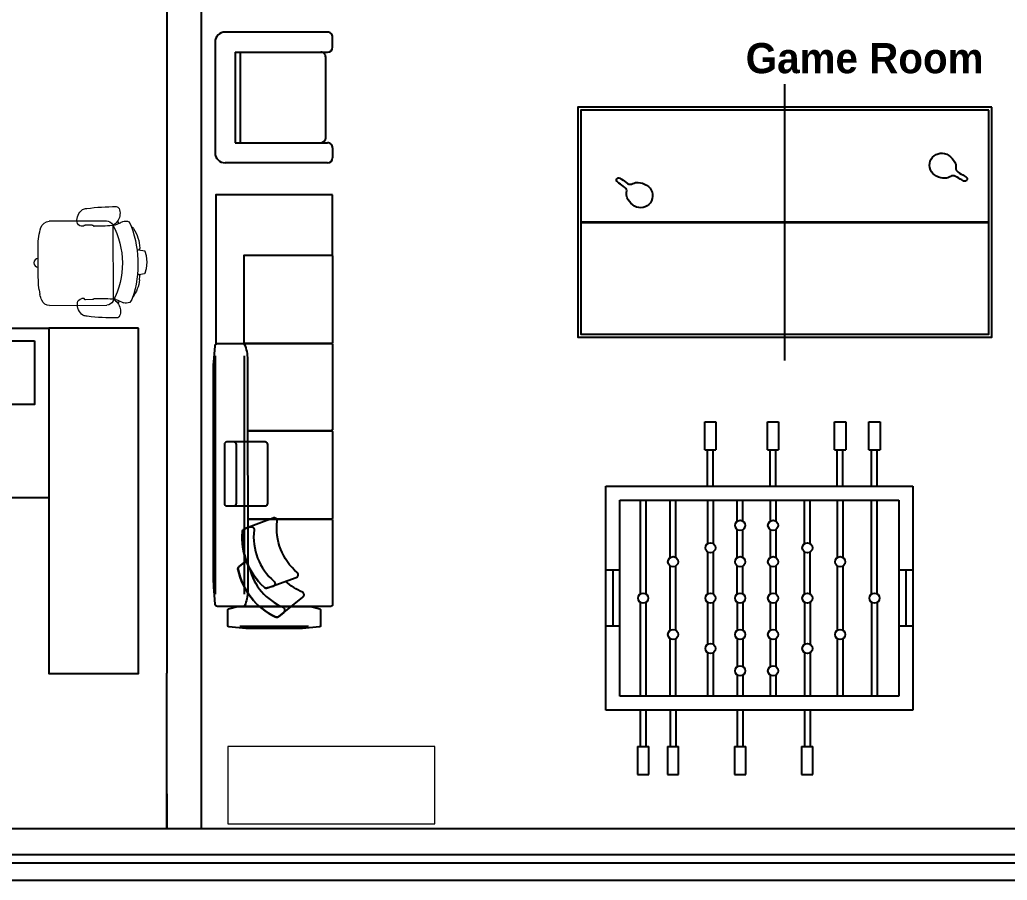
# Model space of a CAD drawing. Header units: inches. Extents: x 478327 to 492265, y -26791 to -22136.
# Drawn here: x 480597 to 480854.6, y -26311.4 to -26087.1 of the extents above; entities that cross this region are included whole.
import ezdxf

# ---------------------------------------------------------------- set-up
doc = ezdxf.new("R2010")
doc.units = ezdxf.units.IN
doc.header["$MEASUREMENT"] = 0
for name, color, linetype in [('_new', 212, 'Continuous'), ('A-DIMENSION', 4, 'Continuous'), ('A-GLASS', 4, 'Continuous'), ('cad-block.com', 250, 'Continuous'), ('furniture', 201, 'Continuous'), ('I-FURN', 1, 'Continuous'), ('I-WALL-IN', 3, 'Continuous'), ('pillow', 250, 'Continuous')]:
    doc.layers.add(name, color=color, linetype=linetype)
doc.layers.add('A-furniture', color=8, linetype='Continuous', lineweight=9)
doc.layers.add('I-ANNO-TEXT', color=7, linetype='Continuous', lineweight=18)
doc.styles.add('MICRO', font='')
doc.styles.get('MICRO').set_extended_font_data('MicrogrammaSSi', bold=True)

# ---------------------------------------------------------------- blocks, each defined once
blk = doc.blocks.new('A$C756F409C')
at = {"layer": 'A-furniture'}
blk.add_lwpolyline([(0, -0.448), (1.2, -0.448), (1.2, 0), (0, 0)], close=True, dxfattribs=at)
blk = doc.blocks.new('A$C6A0E07C9')
at = {"layer": 'A-furniture'}
for p, q in [((-0.2138, 0.2718), (0.1182, 0.2876)), ((-0.0121, 0.2424), (-0.025, 0.2422)), ((-0.0115, 0.2426), (-0.0121, 0.2424)), ((-0.0112, 0.2428), (-0.0115, 0.2426)), ((-0.0079, 0.2484), (-0.0112, 0.2428)), ((0.0377, 0.2515), (-0.0033, 0.2499)), ((0.0418, 0.2505), (0.045, 0.2473)), ((0.045, 0.2473), (0.0464, 0.2461)), ((0.0464, 0.2461), (0.0478, 0.2453)), ((0.0478, 0.2453), (0.0485, 0.2451)), ((0.1585, 0.2497), (0.1792, -0.1667)), ((-0.2691, 0.1773), (-0.2664, 0.2046)), ((0.3146, 0.1213), (0.3056, 0.1197)), ((0.3131, 0.1211), (0.3466, 0.116)), ((0.3152, 0.1516), (0.3188, 0.1294)), ((0.3514, 0.1128), (0.36, 0.0876)), ((0.36, 0.0876), (0.3659, 0.0513)), ((-0.2907, 0.0196), (-0.2893, 0.0294)), ((-0.2883, 0.01), (-0.2907, 0.0196)), ((-0.2893, 0.0294), (-0.2841, 0.0379)), ((-0.2824, 0.002), (-0.2883, 0.01)), ((-0.2841, 0.0379), (-0.2762, 0.0438)), ((-0.2739, -0.003), (-0.2824, 0.002)), ((-0.2762, 0.0438), (-0.2666, 0.0462)), ((0.3636, 0.0146), (0.3576, -0.0113)), ((0.3659, 0.0513), (0.3636, 0.0146)), ((-0.2641, -0.0045), (-0.2739, -0.003)), ((0.3108, -0.0224), (0.3218, -0.0234)), ((0.3197, -0.023), (0.3546, -0.0146)), ((0.3546, -0.0146), (0.3564, -0.0132)), ((0.3564, -0.0132), (0.3576, -0.0113)), ((0.2962, -0.1472), (0.2839, -0.1595)), ((-0.1895, -0.2174), (0.1433, -0.1996)), ((0.0087, -0.176), (-0.0042, -0.1772)), ((0.0094, -0.1763), (0.0087, -0.176)), ((0.0097, -0.1764), (0.0094, -0.1763)), ((0.0135, -0.1816), (0.0097, -0.1764)), ((0.0591, -0.1802), (0.0183, -0.1827)), ((0.0631, -0.1788), (0.066, -0.1753)), ((0.066, -0.1753), (0.0673, -0.174)), ((0.0673, -0.174), (0.0686, -0.173)), ((0.0686, -0.173), (0.0692, -0.1728))]:
    blk.add_line(p, q, dxfattribs=at)
for centre, radius, start, end in [((0.0065, 0.2825), 0.0635, 94.0792, 117.5938), ((0.2241, -0.8917), 1.2574, 92.3594, 100.1757), ((0.1721, 0.3454), 0.0192, 28.1256, 89.2436), ((0.1209, 0.3234), 0.0749, 330.3794, 24.513), ((0.0274, 0.2777), 0.0792, 129.4999, 189.1152), ((0.117, 0.2414), 0.0463, 34.0902, 88.4441), ((0.1077, 0.3263), 0.0879, 309.6726, 333.0223), ((0.5941, -0.0351), 0.8932, 162.1203, 164.4323), ((-0.21, 0.2233), 0.0487, 94.526, 161.0109), ((-0.0222, 0.2712), 0.0292, 192.0047, 264.4409), ((-0.0038, 0.2437), 0.00623, 84.8455, 131.3174), ((0.0374, 0.2414), 0.0101, 64.5281, 88.6391), ((0.0007, 1.5534), 1.3091, 272.0899, 276.676), ((0.1493, 0.274), 0.0211, 279.8693, 313.3434), ((-0.2488, 0.0248), 0.4712, 334.5973, 30.9732), ((0.1704, 0.2449), 0.0129, 130.1366, 158.0173), ((0.1866, 0.1808), 0.0779, 100.0525, 108.2672), ((-1.1254, 2.7931), 2.8487, 297.1157, 298.0695), ((-0.9196, -0.0126), 1.143, 14.0931, 15.0056), ((0.2336, 0.2226), 0.0597, 72.5282, 107.7011), ((0.1951, 0.2221), 0.0806, 25.5198, 45.5387), ((-0.3014, 0.0263), 0.6141, 339.6108, 22.0467), ((0.1276, 0.1249), 0.1894, 8.0925, 40.8276), ((0.1816, 0.1421), 0.4521, 175.5289, 182.0991), ((72.2191, 3.6268), 72.5738, 182.765274, 182.924882), ((0.31, 0.1288), 0.0088, 301.088, 3.1667), ((0.3467, 0.1108), 0.00513, 22.8184, 91.0076), ((0.1162, -0.0378), 0.2107, 328.6962, 1.8079), ((0.3177, -0.0315), 0.00903, 2.1237, 63.3709), ((0.0809, -0.0616), 0.3414, 182.481, 200.7553), ((0.1515, -1.4793), 1.3091, 89.0174, 93.6036), ((0.1724, -0.1915), 0.0211, 52.3501, 85.8241), ((0.197, -0.1553), 0.0211, 212.6602, 229.0352), ((0.1633, -0.2919), 0.1223, 63.0548, 80.6357), ((-0.1856, -0.1603), 0.0572, 202.8821, 266.1169), ((0.0516, -0.2073), 0.0792, 176.5782, 236.1936), ((0.0015, -0.2058), 0.0292, 101.2525, 173.6887), ((0.0171, -0.1766), 0.00623, 234.376, 280.848), ((0.0579, -0.1702), 0.0101, 277.0543, 301.1654), ((0.138, -0.155), 0.0449, 276.7939, 330.1521), ((0.1362, -0.2476), 0.0879, 32.6712, 56.0209), ((-0.9196, -0.0126), 1.143, 350.6964, 351.6126), ((0.1491, -0.2435), 0.0749, 341.1805, 35.314), ((0.3239, 0.0551), 0.2601, 246.1539, 250.8174), ((0.249, -0.1528), 0.0392, 254.2998, 275.9911), ((0.2537, -0.1401), 0.0518, 269.3553, 293.3788), ((0.0312, -0.2142), 0.0635, 248.0997, 271.6142), ((0.1312, 0.9758), 1.2574, 265.5178, 273.334), ((0.2022, -0.2604), 0.0192, 276.4498, 337.5679)]:
    blk.add_arc(centre, radius, start, end, dxfattribs=at)
blk = doc.blocks.new('A$C129F564C')
at = {"layer": 'furniture'}
for p, q in [((0.8878, 1.0214), (0.8732, 1.1399)), ((1.0145, 1.1399), (0.9998, 1.0214)), ((0.7138, 0.8), (0.7138, 1.0154)), ((0.7638, 0.8), (0.7638, 1.0108)), ((0.8732, 0.9997), (0.8732, 0.8)), ((1.0145, 0.9997), (1.0145, 0.8)), ((1.1238, 0.8), (1.1238, 1.0108)), ((1.1738, 0.8), (1.1738, 1.0154)), ((1.0145, 0.9444), (0.8732, 0.9444)), ((1.0145, 0.9063), (0.8732, 0.9063)), ((1.0145, 0.8683), (0.8732, 0.8683)), ((1.0145, 0.8303), (0.8732, 0.8303)), ((1.5709, 0.6727), (1.6649, 0.6505)), ((1.711, 0.6397), (1.7134, 0.6391)), ((1.6793, 0.5244), (1.6976, 0.5784)), ((1.7309, 0.5871), (1.7217, 0.5902)), ((1.6094, 0.4871), (1.5213, 0.5268)), ((1.6548, 0.4666), (1.6526, 0.4676)), ((1.7004, 0.4972), (1.6911, 0.5003)), ((1.6472, 0.3032), (1.7218, 0.2417)), ((1.5997, 0.1197), (1.5383, 0.1942)), ((1.7583, 0.2116), (1.7602, 0.2101)), ((1.6789, 0.1223), (1.7192, 0.1626)), ((1.753, 0.1557), (1.7461, 0.1626)), ((1.6858, 0.0885), (1.6789, 0.0954)), ((1.6314, 0.0812), (1.6298, 0.0831))]:
    blk.add_line(p, q, dxfattribs=at)
for points in [[(1.1198, 1.083, 0.106121), (1.0145, 1.1399, 0.249834), (0.8732, 1.1399, 0.106121), (0.7678, 1.083)], [(0.7481, 1.0644, 0.042822), (0.7173, 1.0266)], [(1.1703, 1.0266, 0.042822), (1.1396, 1.0644, 0.249834)]]:
    blk.add_lwpolyline(points, format="xyb", dxfattribs=at)
for points in [[(0, 0), (0, 0.8), (1.8, 0.8), (1.8, 0)], [(1.5827, 0.6082), (1.5925, 0.6049), (1.5794, 0.5664), (1.5697, 0.5697)], [(1.5679, 0.5572), (1.5753, 0.5546), (1.5686, 0.5347), (1.5611, 0.5372)], [(0.0667, 0.0598), (0.0667, 0.3598), (0.2667, 0.3598), (0.2667, 0.0598)], [(1.6293, 0.2401), (1.6367, 0.2328), (1.6079, 0.2041), (1.6006, 0.2114)], [(1.5935, 0.2009), (1.5991, 0.1953), (1.5841, 0.1804), (1.5785, 0.186)]]:
    blk.add_lwpolyline(points, close=True, dxfattribs=at)
for points in [[(1.1244, 0.4285), (0.7644, 0.4285, -0.414214), (0.7444, 0.4485), (0.7444, 0.7195, -0.414214), (0.7644, 0.7395), (1.1244, 0.7395, -0.414214), (1.1444, 0.7195), (1.1444, 0.4485, -0.414214)], [(1.6572, 0.6088), (1.6429, 0.5668), (1.6287, 0.5249, -0.162278), (1.6214, 0.5153, 2), (1.6646, 0.5007, -0.162278), (1.6647, 0.5127), (1.6789, 0.5546), (1.6932, 0.5965, -0.162278), (1.7004, 0.6061, 2), (1.6573, 0.6208, -0.162278)], [(1.6964, 0.2077), (1.6651, 0.1764), (1.6338, 0.1451, -0.162278), (1.623, 0.1397, 2), (1.6553, 0.1075, -0.162278), (1.6606, 0.1182), (1.6919, 0.1495), (1.7233, 0.1808, -0.162278), (1.734, 0.1862, 2), (1.7018, 0.2185, -0.162278)]]:
    blk.add_lwpolyline(points, format="xyb", close=True, dxfattribs=at)
for points in [[(1.7267, 0.5549), (1.7314, 0.5454), (1.7339, 0.5446), (1.736, 0.5445), (1.7419, 0.5454), (1.744, 0.5453), (1.7457, 0.5441), (1.7474, 0.5449), (1.7495, 0.5449), (1.7528, 0.5466), (1.7549, 0.5465), (1.765, 0.5515), (1.768, 0.554), (1.7714, 0.5557), (1.7714, 0.5578), (1.7705, 0.5595), (1.7689, 0.5607), (1.7664, 0.5616), (1.7655, 0.5633), (1.7634, 0.5633), (1.7618, 0.5646), (1.7525, 0.56), (1.7504, 0.56), (1.7474, 0.5596), (1.7441, 0.5579), (1.7466, 0.5529), (1.7466, 0.5508), (1.7474, 0.5491), (1.7474, 0.547), (1.7474, 0.5449), (1.7507, 0.5382), (1.7532, 0.5373), (1.7553, 0.5373), (1.7578, 0.5364), (1.7595, 0.5352), (1.7603, 0.5335), (1.7637, 0.5352), (1.7662, 0.5343), (1.7679, 0.5351), (1.7691, 0.5368), (1.7704, 0.5385), (1.7755, 0.541), (1.7776, 0.541), (1.7809, 0.5426), (1.783, 0.5426), (1.7851, 0.5426), (1.7872, 0.5426), (1.7889, 0.5434), (1.7914, 0.5426), (1.7931, 0.5413), (1.7956, 0.5404), (1.799, 0.5379), (1.8, 0.5384)], [(1.6284, 0.4648), (1.6282, 0.4642), (1.6285, 0.4641), (1.6263, 0.4576), (1.6266, 0.4575), (1.6262, 0.4561), (1.6265, 0.456), (1.6262, 0.4551), (1.6265, 0.4549), (1.6262, 0.454), (1.6281, 0.4533), (1.6279, 0.4526), (1.6295, 0.4521), (1.6291, 0.4508), (1.6307, 0.4502), (1.6305, 0.4496), (1.6321, 0.449), (1.6319, 0.4484), (1.6329, 0.448), (1.6328, 0.4477), (1.6341, 0.4472), (1.6335, 0.4456), (1.6345, 0.4453), (1.6342, 0.4443), (1.6381, 0.443), (1.638, 0.4426), (1.6422, 0.4412), (1.6424, 0.4415), (1.6459, 0.4403), (1.6462, 0.441), (1.6566, 0.4374), (1.6567, 0.4377), (1.6581, 0.4373), (1.6583, 0.4379), (1.6593, 0.4376), (1.6596, 0.4386), (1.6599, 0.4385), (1.6609, 0.4414), (1.6606, 0.4415), (1.661, 0.4428), (1.6597, 0.4433), (1.6599, 0.4439), (1.659, 0.4443), (1.6591, 0.4446), (1.6581, 0.4449), (1.6575, 0.4433), (1.6569, 0.4435), (1.6563, 0.4419), (1.6557, 0.4421), (1.6553, 0.4411), (1.655, 0.4412), (1.6546, 0.4399), (1.6539, 0.4401), (1.6536, 0.4392), (1.6533, 0.4393), (1.6529, 0.4383), (1.6526, 0.4384), (1.6512, 0.4342), (1.6515, 0.434), (1.6511, 0.4331), (1.6518, 0.4328), (1.6515, 0.4319), (1.6534, 0.4312), (1.6532, 0.4305), (1.6555, 0.4298), (1.6553, 0.4291), (1.6585, 0.428), (1.6584, 0.4277), (1.6597, 0.4272), (1.6595, 0.4266), (1.6657, 0.4245), (1.666, 0.4251), (1.6673, 0.4247), (1.6676, 0.4256), (1.6689, 0.4252), (1.6692, 0.4262), (1.6705, 0.4257), (1.6712, 0.4277), (1.6722, 0.4274), (1.6725, 0.4284), (1.6742, 0.4278), (1.6747, 0.4294), (1.6754, 0.4292), (1.6758, 0.4305), (1.6765, 0.4303), (1.6768, 0.4313), (1.6775, 0.4311), (1.6782, 0.4333), (1.6786, 0.4332), (1.679, 0.4345), (1.6784, 0.4348), (1.679, 0.4367), (1.6793, 0.4366), (1.6798, 0.4379), (1.6804, 0.4377), (1.6818, 0.4416), (1.6824, 0.4414), (1.6839, 0.4457), (1.6835, 0.4458), (1.6842, 0.4477), (1.6839, 0.4478), (1.6851, 0.4514), (1.6848, 0.4516), (1.6852, 0.4529), (1.6849, 0.453), (1.6859, 0.4559), (1.6856, 0.456), (1.6859, 0.457), (1.6856, 0.4571), (1.6859, 0.4581), (1.6856, 0.4582), (1.6873, 0.4631), (1.6876, 0.463), (1.688, 0.4643), (1.6884, 0.4642), (1.689, 0.4662), (1.6893, 0.4661), (1.69, 0.468), (1.6907, 0.4678), (1.6911, 0.4691), (1.6914, 0.469), (1.6919, 0.4703), (1.6935, 0.4698), (1.6942, 0.4717), (1.6961, 0.4711), (1.6964, 0.4717), (1.6974, 0.4714), (1.6975, 0.4717), (1.6984, 0.4714), (1.6987, 0.472), (1.7, 0.4716), (1.7001, 0.4719), (1.7014, 0.4715), (1.702, 0.4731), (1.7026, 0.4729), (1.7029, 0.4739), (1.7039, 0.4735), (1.7043, 0.4745), (1.7046, 0.4744), (1.7051, 0.476), (1.7055, 0.4759), (1.7061, 0.4779), (1.7065, 0.4778), (1.7068, 0.4787), (1.7071, 0.4786), (1.7079, 0.4809), (1.7082, 0.4808), (1.7086, 0.4818), (1.7089, 0.4817), (1.7097, 0.484), (1.71, 0.4839), (1.7104, 0.4852), (1.7111, 0.485), (1.7151, 0.4967), (1.7154, 0.4966), (1.7157, 0.4976), (1.7161, 0.4975), (1.7167, 0.4995), (1.7171, 0.4993), (1.7175, 0.5007), (1.7178, 0.5005), (1.7186, 0.5028), (1.718, 0.5031), (1.7183, 0.504), (1.718, 0.5041), (1.7184, 0.5055), (1.7181, 0.5056), (1.7188, 0.5075), (1.7184, 0.5076), (1.721, 0.5152), (1.72, 0.5155), (1.7203, 0.5165), (1.72, 0.5166), (1.7203, 0.5176), (1.7184, 0.5182), (1.7186, 0.5189), (1.7157, 0.5199), (1.7158, 0.5202), (1.7145, 0.5207)], [(1.6069, 0.0913), (1.6065, 0.0909), (1.6067, 0.0906), (1.6018, 0.0857), (1.6021, 0.0855), (1.6011, 0.0845), (1.6013, 0.0843), (1.6006, 0.0835), (1.6009, 0.0833), (1.6001, 0.0826), (1.6016, 0.0811), (1.6011, 0.0806), (1.6023, 0.0794), (1.6013, 0.0784), (1.6026, 0.0772), (1.6021, 0.0767), (1.6033, 0.0755), (1.6028, 0.075), (1.6035, 0.0743), (1.6033, 0.074), (1.6043, 0.073), (1.6031, 0.0718), (1.6038, 0.0711), (1.6031, 0.0704), (1.606, 0.0674), (1.6057, 0.0672), (1.6089, 0.064), (1.6092, 0.0643), (1.6118, 0.0616), (1.6123, 0.0621), (1.6201, 0.0542), (1.6204, 0.0545), (1.6214, 0.0535), (1.6219, 0.054), (1.6226, 0.0533), (1.6233, 0.054), (1.6236, 0.0538), (1.6258, 0.056), (1.6255, 0.0562), (1.6265, 0.0572), (1.6255, 0.0582), (1.626, 0.0586), (1.6253, 0.0594), (1.6255, 0.0596), (1.6248, 0.0604), (1.6236, 0.0591), (1.6231, 0.0596), (1.6219, 0.0584), (1.6214, 0.0589), (1.6206, 0.0582), (1.6204, 0.0584), (1.6194, 0.0574), (1.6189, 0.0579), (1.6182, 0.0572), (1.6179, 0.0574), (1.6172, 0.0567), (1.617, 0.0569), (1.6138, 0.0538), (1.614, 0.0535), (1.6133, 0.0528), (1.6138, 0.0523), (1.6131, 0.0516), (1.6145, 0.0501), (1.614, 0.0496), (1.6157, 0.0479), (1.6153, 0.0474), (1.6177, 0.045), (1.6175, 0.0447), (1.6184, 0.0437), (1.6179, 0.0432), (1.6226, 0.0386), (1.6231, 0.0391), (1.624, 0.0381), (1.6248, 0.0389), (1.6258, 0.0379), (1.6265, 0.0386), (1.6275, 0.0376), (1.6289, 0.0391), (1.6297, 0.0384), (1.6304, 0.0391), (1.6316, 0.0379), (1.6328, 0.0391), (1.6333, 0.0386), (1.6343, 0.0396), (1.6348, 0.0391), (1.6355, 0.0398), (1.636, 0.0393), (1.6377, 0.0411), (1.638, 0.0408), (1.6389, 0.0418), (1.6385, 0.0423), (1.6399, 0.0437), (1.6402, 0.0435), (1.6411, 0.0445), (1.6416, 0.044), (1.6446, 0.0469), (1.6451, 0.0464), (1.6482, 0.0496), (1.648, 0.0499), (1.6495, 0.0513), (1.6492, 0.0516), (1.6519, 0.0543), (1.6517, 0.0545), (1.6526, 0.0555), (1.6524, 0.0557), (1.6546, 0.0579), (1.6543, 0.0582), (1.6551, 0.0589), (1.6548, 0.0591), (1.6556, 0.0599), (1.6553, 0.0601), (1.659, 0.0638), (1.6592, 0.0635), (1.6602, 0.0645), (1.6605, 0.0643), (1.6619, 0.0657), (1.6622, 0.0655), (1.6636, 0.067), (1.6641, 0.0665), (1.6651, 0.0674), (1.6653, 0.0672), (1.6663, 0.0682), (1.6675, 0.067), (1.669, 0.0684), (1.6705, 0.067), (1.671, 0.0674), (1.6717, 0.0667), (1.6719, 0.067), (1.6727, 0.0662), (1.6732, 0.0667), (1.6741, 0.0657), (1.6744, 0.066), (1.6754, 0.065), (1.6766, 0.0662), (1.6771, 0.0657), (1.6778, 0.0665), (1.6785, 0.0657), (1.6793, 0.0665), (1.6795, 0.0662), (1.6807, 0.0675), (1.681, 0.0672), (1.6824, 0.0687), (1.6827, 0.0684), (1.6834, 0.0692), (1.6837, 0.0689), (1.6854, 0.0706), (1.6856, 0.0704), (1.6863, 0.0711), (1.6866, 0.0709), (1.6883, 0.0726), (1.6885, 0.0723), (1.6895, 0.0733), (1.69, 0.0728), (1.6988, 0.0816), (1.6991, 0.0814), (1.6998, 0.0821), (1.7, 0.0819), (1.7015, 0.0833), (1.7017, 0.0831), (1.7027, 0.0841), (1.703, 0.0838), (1.7047, 0.0855), (1.7042, 0.086), (1.7049, 0.0868), (1.7047, 0.087), (1.7056, 0.088), (1.7054, 0.0882), (1.7069, 0.0897), (1.7066, 0.0899), (1.7122, 0.0956), (1.7115, 0.0963), (1.7122, 0.097), (1.712, 0.0973), (1.7127, 0.098), (1.7113, 0.0995), (1.7118, 0.0999), (1.7096, 0.1021), (1.7098, 0.1024), (1.7088, 0.1033)], [(1.735, 0.1287), (1.735, 0.1181), (1.7368, 0.1162), (1.7387, 0.1153), (1.7443, 0.1134), (1.7462, 0.1124), (1.7472, 0.1106), (1.749, 0.1106), (1.7509, 0.1096), (1.7547, 0.1096), (1.7566, 0.1087), (1.7678, 0.1087), (1.7716, 0.1096), (1.7753, 0.1096), (1.7763, 0.1115), (1.7763, 0.1134), (1.7753, 0.1153), (1.7735, 0.1171), (1.7735, 0.119), (1.7716, 0.12), (1.7706, 0.1218), (1.7603, 0.1218), (1.7584, 0.1228), (1.7556, 0.1237), (1.7519, 0.1237), (1.7519, 0.1181), (1.7509, 0.1162), (1.7509, 0.1143), (1.75, 0.1124), (1.749, 0.1106), (1.749, 0.1031), (1.7509, 0.1012), (1.7528, 0.1002), (1.7547, 0.0984), (1.7556, 0.0965), (1.7556, 0.0946), (1.7594, 0.0946), (1.7613, 0.0927), (1.7631, 0.0927), (1.765, 0.0937), (1.7669, 0.0946), (1.7725, 0.0946), (1.7744, 0.0937), (1.7782, 0.0937), (1.78, 0.0927), (1.7819, 0.0918), (1.7838, 0.0909), (1.7857, 0.0909), (1.7875, 0.089), (1.7885, 0.0871), (1.7904, 0.0852), (1.7922, 0.0815), (1.7941, 0.0815), (1.796, 0.0805), (1.8, 0.0805)]]:
    blk.add_lwpolyline(points, dxfattribs=at)
for centre, radius in [((1.5465, 0.599), 0.00669), ((1.555, 0.6129), 0.00669), ((1.5811, 0.5873), 0.0275), ((1.5687, 0.6216), 0.00669), ((1.5848, 0.6236), 0.00669), ((1.6002, 0.6184), 0.00669), ((1.6118, 0.607), 0.00669), ((1.5449, 0.5829), 0.00669), ((1.6071, 0.5617), 0.00669), ((1.6156, 0.5756), 0.00669), ((1.6173, 0.5917), 0.00669), ((1.5842, 0.2341), 0.00669), ((1.5928, 0.2479), 0.00669), ((1.6186, 0.2221), 0.0275), ((1.6066, 0.2565), 0.00669), ((1.6227, 0.2584), 0.00669), ((1.638, 0.253), 0.00669), ((1.6495, 0.2415), 0.00669), ((1.6549, 0.2262), 0.00669), ((1.6307, 0.1877), 0.00669), ((1.6444, 0.1963), 0.00669), ((1.6531, 0.21), 0.00669)]:
    blk.add_circle(centre, radius, dxfattribs=at)
for centre, radius, start, end in [((0.9438, 1.0074), 0.1602, 62.317, 117.683), ((0.9531, 0.8661), 0.2953, 106.4736, 128.8568), ((0.9438, 1.0074), 0.1502, 61.9455, 118.0545), ((0.9438, 1.4287), 0.3145, 257.44, 282.56), ((0.9345, 0.8661), 0.2953, 51.1432, 73.5264), ((0.8036, 1.0516), 0.057, 128.8568, 224.8513), ((0.8003, 1.045), 0.05, 130.5056, 262.9259), ((0.9438, 1.4096), 0.3145, 257.8911, 282.1089), ((0.9438, 1.3905), 0.3145, 258.341, 281.659), ((1.0873, 1.045), 0.05, 277.0741, 49.4944), ((1.084, 1.0516), 0.057, 315.1487, 51.1432), ((0.7338, 1.0154), 0.02, 145.756, 180), ((0.9438, 1.3715), 0.3145, 258.7898, 281.2102), ((0.9438, 1.3524), 0.3145, 259.2374, 280.7626), ((1.1538, 1.0154), 0.02, 0, 34.244), ((0.8217, 1.2171), 0.2235, 262.9259, 283.1474), ((0.8679, 1.019), 0.02, 283.1474, 7.0328), ((0.9438, 1.3142), 0.3145, 258.8202, 281.1798), ((0.9438, 1.3333), 0.3145, 259.6838, 280.3162), ((1.0197, 1.019), 0.02, 172.9672, 256.8526), ((1.066, 1.2171), 0.2235, 256.8526, 277.0741), ((1.671, 0.5573), 0.1615, 137.169, 185.299), ((1.5665, 0.6542), 0.019, 76.7496, 137.169), ((1.5811, 0.5873), 0.0455, 257.6369, 247.6634), ((1.5695, 0.5918), 0.1615, 310.8008, 11.6672), ((1.7091, 0.6206), 0.019, 11.6672, 76.7496), ((1.7156, 0.5722), 0.019, 71.234, 161.234), ((1.5291, 0.5441), 0.019, 185.299, 245.7184), ((1.6973, 0.5183), 0.019, 161.234, 251.234), ((1.6626, 0.4839), 0.019, 245.7184, 310.8008), ((1.6861, 0.1554), 0.1615, 110.935, 159.065), ((1.6351, 0.2885), 0.019, 50.5156, 110.935), ((1.6186, 0.2221), 0.0455, 231.4029, 221.4294), ((1.553, 0.2063), 0.019, 159.065, 219.4844), ((1.6102, 0.2312), 0.1615, 284.5668, 345.4332), ((1.7481, 0.1954), 0.019, 345.4332, 50.5156), ((1.7326, 0.1491), 0.019, 45, 135), ((1.6923, 0.1088), 0.019, 135, 225), ((1.6461, 0.0933), 0.019, 219.4844, 284.5668)]:
    blk.add_arc(centre, radius, start, end, dxfattribs=at)
blk = doc.blocks.new('CH_13')
for p, q in [((275, 0), (-275, 0)), ((-325, -558.9), (-325, -50)), ((325, -558.9), (325, -50)), ((-225, -100), (-225, -558.9)), ((225, -100), (-225, -100)), ((225, -125), (-225, -125)), ((225, -100), (225, -558.9)), ((-250, -583.9), (-300, -583.9)), ((-200, -550), (200, -550)), ((250, -583.9), (300, -583.9))]:
    blk.add_line(p, q)
for centre, radius, start, end in [((-275, -50), 50, 90, 180), ((275, -50), 50, 0, 90), ((-200, -525), 25, 180, 270), ((200, -525), 25, 270, 0), ((-300, -558.9), 25, 180, 270), ((-250, -558.9), 25, 270, 0), ((250, -558.9), 25, 180, 270), ((300, -558.9), 25, 270, 0)]:
    blk.add_arc(centre, radius, start, end)
blk = doc.blocks.new('pillow 3')
at = {"color": 0, "elevation": 0}
for points in [[(305.9, -274.5, 0.236738), (-12.4, -547.3, -0.479426), (-58.9, -550.4), (-88.8, -512, -0.307946), (-90.5, -484, -0.233014), (292.9, -181.4, -0.307945), (319.6, -190.1), (349.5, -228.5, -0.264583), (353, -253, -0.264583)], [(364.9, -248.4), (319.6, -190.1, 0.307945), (292.9, -181.4, 0.233014), (-90.5, -484, 0.307946), (-88.8, -512), (69.5, -709.3, 0.537171), (111, -706.1, -0.087514), (198.5, -569.8, -0.087514)]]:
    blk.add_lwpolyline(points, format="xyb", dxfattribs=at)
for points in [[(601.6, -216.3, -0.307945), (624.7, -232.4), (641.9, -277.8, -0.536806), (617.7, -311.7, 0.252086), (197.9, -475.4, -0.536805), (157.3, -466.2), (145, -420.8, -0.307946), (151.5, -393.4, -0.235257)], [(624.7, -232.4, 0.307945), (601.6, -216.3, 0.235257), (151.5, -393.4, 0.307946), (145, -420.8), (228.8, -654.2, 0.537171), (269.5, -663.4, -0.252826), (689.2, -499.7, 0.537172), (713.5, -465.8)]]:
    blk.add_lwpolyline(points, format="xyb", close=True, dxfattribs=at)
blk = doc.blocks.new('pillow 2')
at = {"color": 0}
for points in [[(248, -172.7, 0.414214), (268.3, -152.5), (268.3, -94.8, 0.414214), (248, -74.5), (-231.4, -74.5, 0.414214), (-251.7, -94.8), (-251.7, -152.5, 0.414214), (-231.4, -172.7)], [(248, -427.9, 0.414214), (268.3, -407.6), (268.3, -94.8, 0.414214), (248, -74.5), (-231.4, -74.5, 0.414214), (-251.7, -94.8), (-251.7, -407.6, 0.414214), (-231.4, -427.9)]]:
    blk.add_lwpolyline(points, format="xyb", close=True, dxfattribs=at)
blk = doc.blocks.new('sofa 2_top_dwgmodels.com')
at = {"color": 0}
for p, q in [((1310, 5.5), (3250, 5.3)), ((1310, -230), (3250, -230)), ((2020, -230), (3250, -230)), ((3514.8, -753.7), (3514.8, -196.4))]:
    blk.add_line(p, q, dxfattribs=at)
blk.add_lwpolyline([(0, -950), (0, 0), (1210, 0), (1210, -230), (490, -230), (490, -950)], close=True, dxfattribs=at)
for points in [[(1360.8, 16.6), (1228.5, 6.9, 0.392813), (1210, -13.1), (1210, -127), (1210, -187.2), (1210, -224.4, 0.306407), (1215.1, -231.9, 0.103056), (1339.3, -257.8), (3227.2, -259.1, 0.103944), (3345.2, -234.3, 0.297462), (3350, -226.9), (3350, -13.4, 0.395549), (3331.3, 6.5), (3258.2, 11.2), (3190.6, 15.6), (3167.8, 17, 0.016229), (3089, 19.5), (1444.4, 19.5, 0.017209), (1360.8, 16.6)], [(502, -950), (1198, -950, 0.414214), (1210, -938), (1210, -242, 0.414214), (1198, -230), (502, -230, 0.414214), (490, -242), (490, -938, 0.414214)]]:
    blk.add_lwpolyline(points, format="xyb", close=True, dxfattribs=at)
for points in [[(3506.2, -96.5), (3380.4, -96.5, 0.334862), (3370.8, -103.8), (3350, -176.5), (3350, -773.5), (3370.8, -846.2, 0.334862), (3380.4, -853.5), (3506.2, -853.5, 0.394556), (3516.2, -844.6), (3529.5, -706.5), (3529.5, -243.7), (3516.2, -105.5, 0.387425), (3506.2, -96.5, 537.882531)], [(1215.3, -232, 0.250914), (1210, -242), (1210, -938, 0.414214), (1222, -950), (1908, -950, 0.414214), (1920, -938), (1920, -258.2)], [(2640, -258.7), (2640, -938, 0.414214), (2652, -950), (3338, -950, 0.414214), (3350, -938), (3350, -242, 0.198091), (3346.5, -233.5, 0.198091)], [(1920, -258.2), (1920, -938, 0.414214), (1932, -950), (2628, -950, 0.414214), (2640, -938), (2640, -258.7)]]:
    blk.add_lwpolyline(points, format="xyb", dxfattribs=at)
at = {"layer": 'pillow', "color": 0, "xscale": -1}
for name, p in [('pillow 2', (2280, 5.4)), ('pillow 3', (3344.6, 0.3))]:
    blk.add_blockref(name, p, dxfattribs=at)
blk = doc.blocks.new('foosball table')
for p, q in [((0, 1097.4), (800, 1097.4)), ((0, 0), (0, 1097.4)), ((300, 1047.4), (300, 1097.4)), ((500, 1047.4), (500, 1097.4)), ((800, 1097.4), (800, 0)), ((500, 1072.4), (300, 1072.4)), ((50, 1047.4), (750, 1047.4)), ((50, 50), (50, 1047.4)), ((750, 1047.4), (750, 50)), ((-130, 983.9), (-230, 983.9)), ((-230, 983.9), (-230, 943.9)), ((-130, 983.9), (-130, 943.9)), ((0, 973.9), (-130, 973.9)), ((0, 953.9), (-130, 953.9)), ((385.2, 973.9), (50, 973.9)), ((384.7, 953.9), (50, 953.9)), ((750, 973.9), (414.8, 973.9)), ((750, 953.9), (415.3, 953.9)), ((-230, 943.9), (-130, 943.9)), ((-130, 877.4), (-230, 877.4)), ((-230, 877.4), (-230, 837.4)), ((-130, 877.4), (-130, 837.4)), ((0, 867.4), (-130, 867.4)), ((0, 847.4), (-130, 847.4)), ((50, 867.4), (255.2, 867.4)), ((50, 847.4), (254.7, 847.4)), ((284.8, 867.4), (515.2, 867.4)), ((285.3, 847.4), (514.7, 847.4)), ((544.8, 867.4), (750, 867.4)), ((545.3, 847.4), (750, 847.4)), ((-230, 837.4), (-130, 837.4)), ((930, 743.9), (930, 703.9)), ((930, 743.9), (1030, 743.9)), ((1030, 743.9), (1030, 703.9)), ((205.2, 733.9), (50, 733.9)), ((204.7, 713.9), (50, 713.9)), ((385.2, 733.9), (234.8, 733.9)), ((384.7, 713.9), (235.3, 713.9)), ((565.2, 733.9), (414.8, 733.9)), ((564.7, 713.9), (415.3, 713.9)), ((750, 733.9), (594.8, 733.9)), ((750, 713.9), (595.3, 713.9)), ((800, 733.9), (930, 733.9)), ((800, 713.9), (930, 713.9)), ((1030, 703.9), (930, 703.9)), ((-130, 637.4), (-230, 637.4)), ((-230, 637.4), (-230, 597.4)), ((-130, 637.4), (-130, 597.4)), ((0, 627.4), (-130, 627.4)), ((0, 607.4), (-130, 607.4)), ((125.2, 627.4), (50, 627.4)), ((125.2, 627.4), (50, 627.4)), ((124.7, 607.4), (50, 607.4)), ((124.7, 607.4), (50, 607.4)), ((255.2, 627.4), (154.8, 627.4)), ((254.7, 607.4), (155.3, 607.4)), ((385.2, 627.4), (284.8, 627.4)), ((384.7, 607.4), (285.3, 607.4)), ((414.8, 627.4), (515.2, 627.4)), ((415.3, 607.4), (514.7, 607.4)), ((544.8, 627.4), (645.2, 627.4)), ((545.3, 607.4), (644.7, 607.4)), ((674.8, 627.4), (750, 627.4)), ((675.3, 607.4), (750, 607.4)), ((-230, 597.4), (-130, 597.4)), ((125.2, 510), (50, 510)), ((255.2, 510), (154.8, 510)), ((385.2, 510), (284.8, 510)), ((515.2, 510), (414.8, 510)), ((645.2, 510), (544.8, 510)), ((750, 510), (674.8, 510)), ((800, 510), (930, 510)), ((930, 520), (930, 480)), ((930, 520), (1030, 520)), ((1030, 520), (1030, 480)), ((124.7, 490), (50, 490)), ((254.7, 490), (155.3, 490)), ((384.7, 490), (285.3, 490)), ((514.7, 490), (415.3, 490)), ((644.7, 490), (545.3, 490)), ((750, 490), (675.3, 490)), ((800, 490), (930, 490)), ((1030, 480), (930, 480)), ((-130, 397.4), (-230, 397.4)), ((-230, 397.4), (-230, 357.4)), ((-130, 397.4), (-130, 357.4)), ((-230, 357.4), (-130, 357.4)), ((0, 387.4), (-130, 387.4)), ((0, 367.4), (-130, 367.4)), ((205.2, 387.4), (50, 387.4)), ((204.7, 367.4), (50, 367.4)), ((385.2, 387.4), (234.8, 387.4)), ((384.7, 367.4), (235.3, 367.4)), ((414.8, 387.4), (565.2, 387.4)), ((415.3, 367.4), (564.7, 367.4)), ((594.8, 387.4), (750, 387.4)), ((595.3, 367.4), (750, 367.4)), ((255.2, 270), (50, 270)), ((254.7, 250), (50, 250)), ((515.2, 270), (284.8, 270)), ((514.7, 250), (285.3, 250)), ((750, 270), (544.8, 270)), ((750, 250), (545.3, 250)), ((800, 270), (930, 270)), ((800, 250), (930, 250)), ((930, 280), (930, 240)), ((930, 280), (1030, 280)), ((1030, 280), (1030, 240)), ((1030, 240), (930, 240)), ((385.2, 147.4), (50, 147.4)), ((414.8, 147.4), (750, 147.4)), ((800, 147.4), (930, 147.4)), ((930, 157.4), (930, 117.4)), ((930, 157.4), (1030, 157.4)), ((1030, 157.4), (1030, 117.4)), ((384.7, 127.4), (50, 127.4)), ((415.3, 127.4), (750, 127.4)), ((800, 127.4), (930, 127.4)), ((1030, 117.4), (930, 117.4)), ((750, 50), (50, 50)), ((300, 0), (300, 50)), ((500, 0), (500, 50)), ((800, 0), (0, 0)), ((500, 25), (300, 25))]:
    blk.add_line(p, q)
for centre in [(400, 963.5), (270, 857), (530, 857), (220, 723.5), (400, 723.5), (580, 723.5), (140, 617), (270, 617), (400, 617), (530, 617), (660, 617), (140, 499.6), (270, 499.6), (400, 499.6), (530, 499.6), (660, 499.6), (220, 377), (400, 377), (580, 377), (270, 259.6), (530, 259.6), (400, 137)]:
    blk.add_circle(centre, 18.1)

msp = doc.modelspace()

# ---------------------------------------------------------------- linework, layer by layer
at = {"layer": '_new', "elevation": 6.93}
msp.add_lwpolyline([(480635.376, -26288.889), (480635.376, -26297.889)], dxfattribs=at)
at = {"layer": 'A-DIMENSION'}
msp.add_line((480367.626, -26311.39, 6.93), (480880.626, -26311.389, 6.93), dxfattribs=at)
at = {"layer": 'A-GLASS'}
for p, q in [((480367.626, -26297.889, 6.93), (480880.626, -26297.889, 6.93)), ((480367.626, -26304.639, 6.93), (480880.626, -26304.639, 6.93)), ((480367.626, -26306.889, 6.93), (480880.626, -26306.889, 6.93))]:
    msp.add_line(p, q, dxfattribs=at)
at = {"layer": 'cad-block.com', "color": 7, "true_color": 0xffffff}
for points in [[(480796.537, -26175.845), (480796.537, -26103.834)], [(480743.355, -26139.78), (480849.719, -26139.78)], [(480743.355, -26139.899), (480849.719, -26139.899)]]:
    msp.add_lwpolyline(points, dxfattribs=at)
for points in [[(480850.506, -26109.835), (480742.568, -26109.835), (480742.568, -26169.844), (480850.506, -26169.844)], [(480849.719, -26110.622), (480743.355, -26110.622), (480743.355, -26169.057), (480849.719, -26169.057)]]:
    msp.add_lwpolyline(points, close=True, dxfattribs=at)
for points in [[(480834.74, -26123.376, -0.3864078), (480838.786, -26122.132), (480839.294, -26122.433, -0.1185503), (480840.867, -26124.156, -0.1576655), (480841.136, -26125.55, 0.2974786), (480841.744, -26126.786, -0.0073599), (480843.341, -26127.767, 0.0164048), (480843.852, -26128.101, -0.4505197), (480843.973, -26128.849, -0.4505197), (480843.259, -26129.102, 0.0164048), (480842.721, -26128.814, -0.0073599), (480841.093, -26127.883, 0.2974786), (480839.717, -26127.944, -0.1576655), (480838.365, -26128.377, -0.1185503), (480836.098, -26127.824), (480835.591, -26127.523, -0.3864078)], [(480761.49, -26134.749, -0.3864078), (480757.352, -26135.643), (480756.872, -26135.3, -0.1185503), (480755.452, -26133.448, -0.1576655), (480755.302, -26132.037, 0.2974786), (480754.803, -26130.753, -0.0073599), (480753.295, -26129.639, 0.0164048), (480752.814, -26129.263, -0.4505197), (480752.758, -26128.508, -0.4505197), (480753.491, -26128.316, 0.0164048), (480754.002, -26128.649, -0.0073599), (480755.545, -26129.716, 0.2974786), (480756.921, -26129.773, -0.1576655), (480758.305, -26129.457, -0.1185503), (480760.516, -26130.202), (480760.996, -26130.545, -0.3864078)]]:
    msp.add_lwpolyline(points, format="xyb", close=True, dxfattribs=at)
at = {"layer": 'I-FURN', "elevation": -33.75}
msp.add_lwpolyline([(480627.978, -26167.461), (480604.578, -26167.461), (480604.578, -26257.461), (480627.978, -26257.461)], close=True, dxfattribs=at)
at = {"layer": 'I-WALL-IN'}
for p, q in [((480635.376, -26297.889, 6.93), (480635.376, -26257.389, 6.93)), ((480644.376, -26257.389, 6.93), (480644.376, -26297.889, 6.93))]:
    msp.add_line(p, q, dxfattribs=at)
at = {"layer": 'I-WALL-IN', "elevation": 6.93}
for points in [[(480635.376, -26048.139), (480635.376, -26257.389)], [(480644.376, -26048.139), (480644.376, -26257.389)]]:
    msp.add_lwpolyline(points, dxfattribs=at)

# ---------------------------------------------------------------- block references
at = {"color": 18, "true_color": 0x000000, "xscale": 0.07297324636710473, "yscale": 0.07297324636710473, "zscale": 0.07297324636710473, "rotation": 90}
msp.add_blockref('foosball table', (480829.939, -26267.027), dxfattribs=at)
at = {"xscale": 45, "yscale": 45, "zscale": 45, "rotation": 2.246825412030073e-07}
msp.add_blockref('A$C756F409C', (480651.276, -26276.557, -67.5), dxfattribs=at)
at = {"layer": 'A-furniture', "xscale": -44.99999999998288, "yscale": 45, "zscale": 45, "rotation": 183.1434728385197}
msp.add_blockref('A$C6A0E07C9', (480613.714, -26148.819, -36.9), dxfattribs=at)
at = {"layer": 'furniture', "extrusion": (0, 0, -1), "xscale": -0.05247266525166202, "yscale": 0.05247266525166202, "zscale": -0.05247266525166202, "rotation": 270}
msp.add_blockref('CH_13', (-480647.973, -26107.304), dxfattribs=at)
at = {"layer": 'furniture', "lineweight": 9, "xscale": -0.03202296340563895, "yscale": 0.03202296340563895, "zscale": 0.03202296340563895, "rotation": 90}
msp.add_blockref('sofa 2_top_dwgmodels.com', (480648.174, -26132.714), dxfattribs=at)
at = {"layer": 'furniture', "xscale": 55.33161534353492, "yscale": 55.33161534353492, "zscale": 55.33161534353492, "rotation": 180}
msp.add_blockref('A$C129F564C', (480604.578, -26167.461, -33.75), dxfattribs=at)

# ---------------------------------------------------------------- texts
at = {"layer": 'I-ANNO-TEXT', "insert": (480786.353, -26093.127, 6.93), "char_height": 7.875, "attachment_point": 1, "style": 'MICRO'}
msp.add_mtext_dynamic_manual_height_columns('{\\fBahnschrift Light|b1|i0|c0|p34;Game Room  }', width=90.29792, gutter_width=1.5, heights=[0], dxfattribs=at)

doc.saveas('drawing.dxf')
